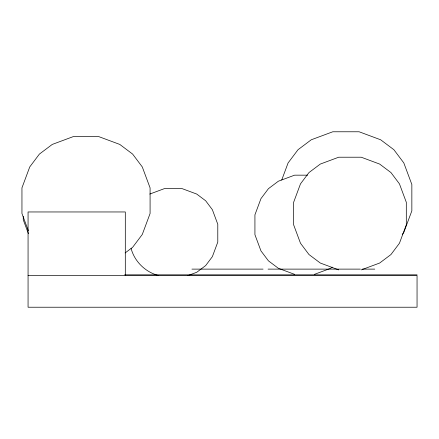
<?xml version="1.0" encoding="UTF-8"?>
<svg xmlns="http://www.w3.org/2000/svg" width="439" height="439" viewBox="0 0 439 439"><rect width="100%" height="100%" fill="white"/><g stroke="black" fill="none" stroke-linecap="round" stroke-linejoin="round"><path stroke-width="0.66" d="M281.717 180.05L288.088 162.946L298.015 149.726L311.235 139.794L332.778 131.777L359.135 131.777L380.673 139.794L393.898 149.726L403.825 162.946L411.848 184.49L411.848 210.841L403.825 232.39L402.239 234.503M125.131 252.941L132.627 247.311L142.285 234.459L150.083 213.508L150.083 187.881L142.285 166.935L132.627 154.084L119.781 144.426L98.83 136.633L73.203 136.633L52.257 144.426L39.4 154.084L29.748 166.935L21.95 187.881L21.95 213.508L28.326 230.651M332.224 267.137L330.649 268.317L314.439 274.353M149.792 194.06L164.351 188.644L182.163 188.644L196.727 194.06L205.666 200.771L212.372 209.705L217.788 224.269L217.788 242.081L212.372 256.645L205.666 265.579L196.727 272.29L187.865 275.588M361.237 269.886L379.658 263.032L390.957 254.543L399.446 243.239L406.305 224.817L406.305 202.286L399.446 183.864L390.957 172.565L379.658 164.076L361.237 157.217L338.705 157.217L320.289 164.076L308.979 172.565L300.49 183.864L293.636 202.286L293.636 224.817L300.49 243.239L308.979 254.543L320.289 263.032L338.705 269.886M307.596 175.166L294.596 175.166L278.381 181.203L268.432 188.677L260.958 198.626L254.927 214.841L254.927 234.678L260.958 250.894L268.432 260.843L278.381 268.317L294.596 274.353M191.931 269.118L263.071 269.118M268.064 269.118L360.419 269.118M362.323 269.118L374.769 269.118M124.605 274.836L417.05 274.836M28.063 275.467L417.05 275.467L417.05 307.223L28.063 307.223L28.063 211.96L125.307 211.96L125.307 275.697M158.655 275.588C145.501 272.191 134.548 261.589 131.08 248.414M28.42 233.68L23.256 219.807L23.256 216.394"/></g></svg>
